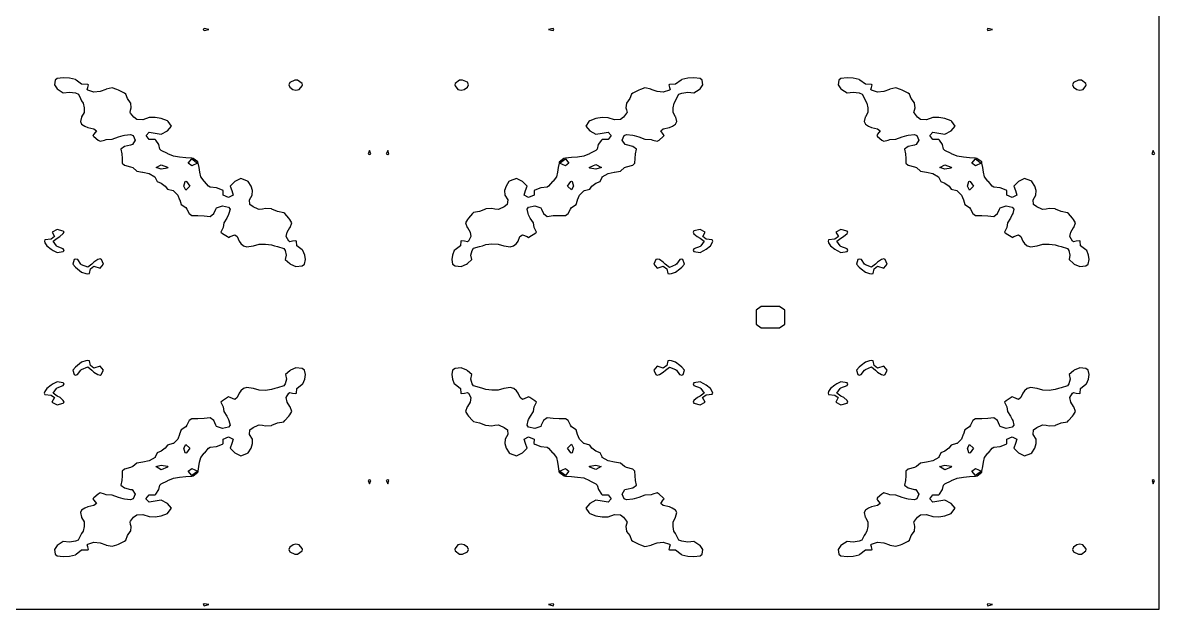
# Model space of a CAD drawing. Header units: metres. Extents: x 0 to 15.8, y 0 to 7.9.
# Drawn here: x 8.14 to 15.8, y 0 to 3.95 of the extents above; entities that cross this region are included whole.
import ezdxf

# ---------------------------------------------------------------- set-up
doc = ezdxf.new("R2010")
doc.units = ezdxf.units.M
doc.layers.add('APERTURE_BOUNDING_BOX', color=7, linetype='Continuous')
doc.layers.add('CONDUCTIVE_METASURFACE', color=1, linetype='Continuous')

msp = doc.modelspace()

# ---------------------------------------------------------------- linework, layer by layer
at = {"layer": 'APERTURE_BOUNDING_BOX'}
msp.add_lwpolyline([(0, 0), (15.8, 0), (15.8, 7.9), (0, 7.9), (0, 0)], dxfattribs=at)
at = {"layer": 'CONDUCTIVE_METASURFACE'}
for points in [[(9.3952, 3.9035), (9.3645, 3.9111), (9.3591, 3.9035), (9.3645, 3.8978), (9.3952, 3.9035)], [(11.7215, 3.9035), (11.7159, 3.9113), (11.6848, 3.9035), (11.7159, 3.8976), (11.7215, 3.9035)], [(14.6756, 3.9035), (14.6449, 3.9111), (14.6395, 3.9035), (14.6449, 3.8978), (14.6756, 3.9035)], [(10.0415, 2.3235), (10.0475, 2.3545), (10.0425, 2.3855), (10.0306, 2.4165), (10.0245, 2.4198), (9.9882, 2.4475), (9.9868, 2.4784), (9.9833, 2.4817), (9.9608, 2.4784), (9.942, 2.4749), (9.935, 2.4784), (9.9181, 2.5094), (9.9244, 2.5404), (9.942, 2.5701), (9.944, 2.5714), (9.9551, 2.6024), (9.942, 2.6248), (9.935, 2.6333), (9.908, 2.6643), (9.9008, 2.6708), (9.8595, 2.6792), (9.8201, 2.6953), (9.8183, 2.6958), (9.777, 2.6983), (9.7581, 2.6953), (9.7358, 2.6926), (9.7289, 2.6953), (9.6945, 2.7104), (9.6728, 2.7263), (9.6698, 2.7573), (9.688, 2.7882), (9.6906, 2.8192), (9.6805, 2.8502), (9.6617, 2.8812), (9.6533, 2.8855), (9.612, 2.9014), (9.571, 2.8812), (9.5708, 2.881), (9.5402, 2.8502), (9.551, 2.8192), (9.56, 2.7882), (9.5295, 2.7729), (9.4927, 2.7882), (9.4934, 2.8192), (9.4883, 2.8222), (9.447, 2.8383), (9.4057, 2.8434), (9.3946, 2.8502), (9.3679, 2.8812), (9.3645, 2.8829), (9.3425, 2.9122), (9.3346, 2.9431), (9.3303, 2.9741), (9.325, 3.0051), (9.3232, 3.0123), (9.2902, 3.0361), (9.282, 3.0371), (9.2407, 3.041), (9.1995, 3.0444), (9.1582, 3.0505), (9.1195, 3.0671), (9.117, 3.0699), (9.0757, 3.0898), (9.0667, 3.098), (9.0598, 3.129), (9.0382, 3.16), (9.0345, 3.1637), (8.9932, 3.1632), (8.9729, 3.191), (8.9932, 3.2133), (9.0345, 3.2069), (9.0757, 3.1989), (9.117, 3.2219), (9.1171, 3.222), (9.1442, 3.2529), (9.123, 3.2839), (9.117, 3.2905), (9.0757, 3.3045), (9.0345, 3.3123), (8.9932, 3.3111), (8.952, 3.2968), (8.9107, 3.2989), (8.8899, 3.3149), (8.8695, 3.3408), (8.8659, 3.3459), (8.8695, 3.3621), (8.8737, 3.3769), (8.8704, 3.4078), (8.8695, 3.41), (8.8486, 3.4388), (8.8374, 3.4698), (8.8282, 3.4756), (8.7869, 3.4957), (8.776, 3.5008), (8.7457, 3.5108), (8.7044, 3.5025), (8.7026, 3.5008), (8.6632, 3.4876), (8.6219, 3.4828), (8.5807, 3.4954), (8.5759, 3.5008), (8.5807, 3.5149), (8.5851, 3.5318), (8.5807, 3.5345), (8.5394, 3.5354), (8.5024, 3.5627), (8.4982, 3.5671), (8.4569, 3.5759), (8.4157, 3.5796), (8.3744, 3.5753), (8.3611, 3.5627), (8.3553, 3.5318), (8.3744, 3.5045), (8.3817, 3.5008), (8.4157, 3.4787), (8.4569, 3.483), (8.4982, 3.477), (8.5174, 3.4698), (8.5325, 3.4388), (8.5394, 3.4242), (8.5502, 3.4078), (8.5564, 3.3769), (8.5558, 3.3459), (8.5394, 3.3162), (8.5389, 3.3149), (8.531, 3.2839), (8.5394, 3.2668), (8.5613, 3.2529), (8.5807, 3.2438), (8.6219, 3.2347), (8.6387, 3.222), (8.6219, 3.1986), (8.6157, 3.191), (8.6219, 3.1847), (8.6503, 3.16), (8.6632, 3.1515), (8.6923, 3.16), (8.7044, 3.163), (8.7457, 3.1669), (8.7869, 3.1824), (8.8189, 3.191), (8.8282, 3.1929), (8.8695, 3.1981), (8.8864, 3.191), (8.8992, 3.16), (8.8808, 3.129), (8.8695, 3.1266), (8.8282, 3.1161), (8.8031, 3.098), (8.8102, 3.0671), (8.8118, 3.0361), (8.813, 3.0051), (8.8282, 2.9912), (8.8695, 2.979), (8.8836, 2.9741), (8.9107, 2.9508), (8.9504, 2.9431), (8.952, 2.9429), (8.9932, 2.9338), (9.0331, 2.9122), (9.0345, 2.9082), (9.048, 2.8812), (9.0757, 2.8705), (9.1029, 2.8502), (9.117, 2.8298), (9.1564, 2.8192), (9.1582, 2.8189), (9.1876, 2.7882), (9.1995, 2.7575), (9.1998, 2.7573), (9.2101, 2.7263), (9.2407, 2.7061), (9.2473, 2.6953), (9.2634, 2.6643), (9.282, 2.6529), (9.3232, 2.652), (9.3645, 2.6506), (9.4057, 2.6451), (9.4301, 2.6643), (9.4442, 2.6953), (9.447, 2.7026), (9.4883, 2.7174), (9.5295, 2.7079), (9.539, 2.6953), (9.5319, 2.6643), (9.5295, 2.6576), (9.518, 2.6333), (9.4974, 2.6024), (9.4923, 2.5714), (9.4883, 2.5623), (9.4768, 2.5404), (9.4883, 2.5307), (9.521, 2.5094), (9.5295, 2.5046), (9.5399, 2.5094), (9.5708, 2.5219), (9.5876, 2.5094), (9.5997, 2.4784), (9.612, 2.4636), (9.63, 2.4475), (9.6533, 2.441), (9.6945, 2.4467), (9.6976, 2.4475), (9.7358, 2.4593), (9.777, 2.4598), (9.8183, 2.455), (9.8388, 2.4475), (9.8595, 2.442), (9.9008, 2.4303), (9.9099, 2.4165), (9.9178, 2.3855), (9.9116, 2.3545), (9.942, 2.3285), (9.9466, 2.3235), (9.9833, 2.3092), (10.0245, 2.3135), (10.0415, 2.3235)], [(10.0059, 3.5008), (10.0245, 3.526), (10.0264, 3.5318), (10.0245, 3.5402), (9.9945, 3.5627), (9.9833, 3.5641), (9.9759, 3.5627), (9.942, 3.5485), (9.9349, 3.5318), (9.942, 3.5168), (9.9633, 3.5008), (9.9833, 3.4954), (10.0059, 3.5008)], [(11.1334, 2.3235), (11.1384, 2.329), (11.1678, 2.3545), (11.162, 2.3855), (11.1701, 2.4165), (11.1796, 2.4309), (11.2209, 2.4423), (11.2403, 2.4475), (11.2621, 2.4555), (11.3034, 2.4602), (11.3446, 2.4597), (11.3842, 2.4475), (11.3859, 2.447), (11.4272, 2.4411), (11.45, 2.4475), (11.4684, 2.4639), (11.4805, 2.4784), (11.4927, 2.5094), (11.5097, 2.522), (11.5407, 2.5094), (11.5509, 2.5047), (11.5593, 2.5094), (11.5922, 2.5307), (11.6036, 2.5404), (11.5922, 2.5623), (11.5881, 2.5714), (11.583, 2.6024), (11.5623, 2.6333), (11.5509, 2.6573), (11.5484, 2.6643), (11.5414, 2.6953), (11.5509, 2.708), (11.5922, 2.7176), (11.6334, 2.7038), (11.6367, 2.6953), (11.6506, 2.6643), (11.6747, 2.6455), (11.7159, 2.6508), (11.7572, 2.652), (11.7984, 2.6529), (11.8169, 2.6643), (11.8332, 2.6953), (11.8397, 2.7059), (11.8707, 2.7263), (11.8809, 2.7561), (11.8812, 2.7573), (11.8933, 2.7882), (11.9222, 2.8182), (11.9274, 2.8192), (11.9634, 2.8294), (11.9776, 2.8502), (12.0047, 2.8706), (12.0319, 2.8812), (12.046, 2.9108), (12.0464, 2.9122), (12.0872, 2.9342), (12.1282, 2.9431), (12.1285, 2.9434), (12.1697, 2.9511), (12.1966, 2.9741), (12.211, 2.9791), (12.2522, 2.9911), (12.2674, 3.0051), (12.2687, 3.0361), (12.2705, 3.0671), (12.2778, 3.098), (12.2522, 3.1163), (12.211, 3.1269), (12.2012, 3.129), (12.1815, 3.16), (12.1942, 3.191), (12.211, 3.1981), (12.2522, 3.1928), (12.2612, 3.191), (12.2935, 3.1824), (12.3347, 3.1668), (12.376, 3.163), (12.3881, 3.16), (12.4172, 3.1514), (12.4301, 3.16), (12.4585, 3.1846), (12.4649, 3.191), (12.4585, 3.1988), (12.4419, 3.222), (12.4585, 3.2346), (12.4997, 3.2437), (12.5194, 3.2529), (12.541, 3.2664), (12.5496, 3.2839), (12.542, 3.3149), (12.541, 3.3172), (12.5252, 3.3459), (12.5245, 3.3769), (12.5309, 3.4078), (12.541, 3.4232), (12.5483, 3.4388), (12.5638, 3.4698), (12.5822, 3.4766), (12.6235, 3.4826), (12.6648, 3.4779), (12.6994, 3.5008), (12.706, 3.5042), (12.7251, 3.5318), (12.7194, 3.5627), (12.706, 3.5755), (12.6648, 3.58), (12.6235, 3.5762), (12.5822, 3.5673), (12.5779, 3.5627), (12.541, 3.5355), (12.4997, 3.5344), (12.4954, 3.5318), (12.4997, 3.5149), (12.5044, 3.5008), (12.4997, 3.4955), (12.4585, 3.4828), (12.4172, 3.4876), (12.3776, 3.5008), (12.376, 3.5023), (12.3347, 3.5106), (12.3048, 3.5008), (12.2935, 3.4955), (12.2522, 3.4752), (12.2436, 3.4698), (12.2324, 3.4388), (12.211, 3.4092), (12.2103, 3.4078), (12.2069, 3.3769), (12.211, 3.3627), (12.2146, 3.3459), (12.211, 3.3407), (12.1909, 3.3149), (12.1697, 3.2986), (12.1285, 3.2963), (12.0872, 3.31), (12.046, 3.3119), (12.0047, 3.3044), (11.9634, 3.2903), (11.9576, 3.2839), (11.9366, 3.2529), (11.9634, 3.2221), (11.9636, 3.222), (12.0047, 3.199), (12.046, 3.2072), (12.0872, 3.2139), (12.1076, 3.191), (12.0872, 3.1633), (12.046, 3.1639), (12.042, 3.16), (12.0205, 3.129), (12.0138, 3.098), (12.0047, 3.0896), (11.9634, 3.0696), (11.9611, 3.0671), (11.9222, 3.0506), (11.8809, 3.0446), (11.8397, 3.0414), (11.7984, 3.0374), (11.7888, 3.0361), (11.7572, 3.0113), (11.7558, 3.0051), (11.7506, 2.9741), (11.746, 2.9431), (11.7379, 2.9122), (11.7159, 2.8831), (11.7122, 2.8812), (11.6857, 2.8502), (11.6747, 2.8434), (11.6334, 2.8382), (11.5922, 2.822), (11.5872, 2.8192), (11.5879, 2.7882), (11.5509, 2.773), (11.5212, 2.7882), (11.5297, 2.8192), (11.5403, 2.8502), (11.5098, 2.8812), (11.5097, 2.8813), (11.4684, 2.9016), (11.4272, 2.8857), (11.4184, 2.8812), (11.3997, 2.8502), (11.3893, 2.8192), (11.391, 2.7882), (11.4099, 2.7573), (11.4072, 2.7263), (11.3859, 2.7106), (11.3514, 2.6953), (11.3446, 2.6926), (11.3231, 2.6953), (11.3034, 2.6985), (11.2621, 2.696), (11.2593, 2.6953), (11.2209, 2.6797), (11.1796, 2.6713), (11.172, 2.6643), (11.1452, 2.6333), (11.1384, 2.6251), (11.1251, 2.6024), (11.1361, 2.5714), (11.1384, 2.57), (11.1559, 2.5404), (11.1623, 2.5094), (11.1456, 2.4784), (11.1384, 2.4749), (11.1196, 2.4784), (11.0971, 2.4818), (11.0935, 2.4784), (11.0923, 2.4475), (11.0559, 2.4196), (11.0501, 2.4165), (11.0384, 2.3855), (11.0335, 2.3545), (11.0391, 2.3235), (11.0559, 2.3135), (11.0971, 2.3092), (11.1334, 2.3235)], [(11.117, 3.5008), (11.1384, 3.5168), (11.1456, 3.5318), (11.1384, 3.5487), (11.1048, 3.5627), (11.0971, 3.5641), (11.0858, 3.5627), (11.0559, 3.5402), (11.0541, 3.5318), (11.0559, 3.5262), (11.0748, 3.5008), (11.0971, 3.4954), (11.117, 3.5008)], [(15.3219, 2.3235), (15.3279, 2.3545), (15.3229, 2.3855), (15.311, 2.4165), (15.305, 2.4198), (15.2686, 2.4475), (15.2672, 2.4784), (15.2637, 2.4817), (15.2412, 2.4784), (15.2225, 2.4749), (15.2154, 2.4784), (15.1985, 2.5094), (15.2049, 2.5404), (15.2225, 2.5701), (15.2244, 2.5714), (15.2355, 2.6024), (15.2225, 2.6248), (15.2154, 2.6333), (15.1884, 2.6643), (15.1812, 2.6708), (15.1399, 2.6792), (15.1005, 2.6953), (15.0987, 2.6958), (15.0574, 2.6983), (15.0385, 2.6953), (15.0162, 2.6926), (15.0093, 2.6953), (14.9749, 2.7104), (14.9532, 2.7263), (14.9502, 2.7573), (14.9685, 2.7882), (14.971, 2.8192), (14.961, 2.8502), (14.9422, 2.8812), (14.9337, 2.8855), (14.8924, 2.9014), (14.8514, 2.8812), (14.8512, 2.881), (14.8207, 2.8502), (14.8315, 2.8192), (14.8404, 2.7882), (14.8099, 2.7729), (14.7731, 2.7882), (14.7739, 2.8192), (14.7687, 2.8222), (14.7274, 2.8383), (14.6862, 2.8434), (14.675, 2.8502), (14.6483, 2.8812), (14.6449, 2.8829), (14.623, 2.9122), (14.615, 2.9431), (14.6108, 2.9741), (14.6054, 3.0051), (14.6037, 3.0123), (14.5706, 3.0361), (14.5624, 3.0371), (14.5211, 3.041), (14.4799, 3.0444), (14.4386, 3.0505), (14.3999, 3.0671), (14.3974, 3.0699), (14.3561, 3.0898), (14.3471, 3.098), (14.3402, 3.129), (14.3186, 3.16), (14.3149, 3.1637), (14.2736, 3.1632), (14.2534, 3.191), (14.2736, 3.2133), (14.3149, 3.2069), (14.3561, 3.1989), (14.3974, 3.2219), (14.3975, 3.222), (14.4246, 3.2529), (14.4034, 3.2839), (14.3974, 3.2905), (14.3561, 3.3045), (14.3149, 3.3123), (14.2736, 3.3111), (14.2324, 3.2968), (14.1911, 3.2989), (14.1703, 3.3149), (14.1499, 3.3408), (14.1463, 3.3459), (14.1499, 3.3621), (14.1542, 3.3769), (14.1508, 3.4078), (14.1499, 3.41), (14.1291, 3.4388), (14.1179, 3.4698), (14.1086, 3.4756), (14.0674, 3.4957), (14.0564, 3.5008), (14.0261, 3.5108), (13.9849, 3.5025), (13.983, 3.5008), (13.9436, 3.4876), (13.9023, 3.4828), (13.8611, 3.4954), (13.8563, 3.5008), (13.8611, 3.5149), (13.8655, 3.5318), (13.8611, 3.5345), (13.8198, 3.5354), (13.7828, 3.5627), (13.7786, 3.5671), (13.7373, 3.5759), (13.6961, 3.5796), (13.6548, 3.5753), (13.6415, 3.5627), (13.6357, 3.5318), (13.6548, 3.5045), (13.6621, 3.5008), (13.6961, 3.4787), (13.7373, 3.483), (13.7786, 3.477), (13.7978, 3.4698), (13.8129, 3.4388), (13.8198, 3.4242), (13.8306, 3.4078), (13.8369, 3.3769), (13.8362, 3.3459), (13.8198, 3.3162), (13.8193, 3.3149), (13.8114, 3.2839), (13.8198, 3.2668), (13.8417, 3.2529), (13.8611, 3.2438), (13.9023, 3.2347), (13.9191, 3.222), (13.9023, 3.1986), (13.8961, 3.191), (13.9023, 3.1847), (13.9307, 3.16), (13.9436, 3.1515), (13.9727, 3.16), (13.9849, 3.163), (14.0261, 3.1669), (14.0674, 3.1824), (14.0993, 3.191), (14.1086, 3.1929), (14.1499, 3.1981), (14.1668, 3.191), (14.1796, 3.16), (14.1612, 3.129), (14.1499, 3.1266), (14.1086, 3.1161), (14.0836, 3.098), (14.0906, 3.0671), (14.0922, 3.0361), (14.0934, 3.0051), (14.1086, 2.9912), (14.1499, 2.979), (14.164, 2.9741), (14.1911, 2.9508), (14.2309, 2.9431), (14.2324, 2.9429), (14.2736, 2.9338), (14.3135, 2.9122), (14.3149, 2.9082), (14.3284, 2.8812), (14.3561, 2.8705), (14.3834, 2.8502), (14.3974, 2.8298), (14.4368, 2.8192), (14.4386, 2.8189), (14.468, 2.7882), (14.4799, 2.7575), (14.4802, 2.7573), (14.4906, 2.7263), (14.5211, 2.7061), (14.5277, 2.6953), (14.5438, 2.6643), (14.5624, 2.6529), (14.6037, 2.652), (14.6449, 2.6506), (14.6862, 2.6451), (14.7105, 2.6643), (14.7246, 2.6953), (14.7274, 2.7026), (14.7687, 2.7174), (14.8099, 2.7079), (14.8194, 2.6953), (14.8123, 2.6643), (14.8099, 2.6576), (14.7985, 2.6333), (14.7778, 2.6024), (14.7727, 2.5714), (14.7687, 2.5623), (14.7573, 2.5404), (14.7687, 2.5307), (14.8014, 2.5094), (14.8099, 2.5046), (14.8204, 2.5094), (14.8512, 2.5219), (14.868, 2.5094), (14.8802, 2.4784), (14.8924, 2.4636), (14.9104, 2.4475), (14.9337, 2.441), (14.9749, 2.4467), (14.9781, 2.4475), (15.0162, 2.4593), (15.0574, 2.4598), (15.0987, 2.455), (15.1192, 2.4475), (15.1399, 2.442), (15.1812, 2.4303), (15.1903, 2.4165), (15.1982, 2.3855), (15.192, 2.3545), (15.2225, 2.3285), (15.227, 2.3235), (15.2637, 2.3092), (15.305, 2.3135), (15.3219, 2.3235)], [(15.2863, 3.5008), (15.305, 3.526), (15.3068, 3.5318), (15.305, 3.5402), (15.2749, 3.5627), (15.2637, 3.5641), (15.2563, 3.5627), (15.2225, 3.5485), (15.2153, 3.5318), (15.2225, 3.5168), (15.2438, 3.5008), (15.2637, 3.4954), (15.2863, 3.5008)], [(10.4886, 3.0671), (10.4783, 3.0904), (10.4705, 3.0671), (10.4783, 3.0629), (10.4886, 3.0671)], [(10.6097, 3.0671), (10.6021, 3.0901), (10.592, 3.0671), (10.6021, 3.063), (10.6097, 3.0671)], [(15.7691, 3.0671), (15.7587, 3.0904), (15.7509, 3.0671), (15.7587, 3.0629), (15.7691, 3.0671)], [(9.117, 2.9711), (9.0757, 2.9644), (9.041, 2.9741), (9.0757, 2.9939), (9.117, 2.9779), (9.1206, 2.9741), (9.117, 2.9711)], [(9.282, 2.9869), (9.2575, 3.0051), (9.282, 3.0344), (9.3206, 3.0051), (9.282, 2.9869)], [(11.7984, 2.9867), (11.7594, 3.0051), (11.7984, 3.0341), (11.8227, 3.0051), (11.7984, 2.9867)], [(12.0047, 2.9639), (11.9634, 2.9709), (11.9597, 2.9741), (11.9634, 2.9781), (12.0047, 2.9946), (12.0408, 2.9741), (12.0047, 2.9639)], [(14.3974, 2.9711), (14.3561, 2.9644), (14.3214, 2.9741), (14.3561, 2.9939), (14.3974, 2.9779), (14.401, 2.9741), (14.3974, 2.9711)], [(14.5624, 2.9869), (14.5379, 3.0051), (14.5624, 3.0344), (14.601, 3.0051), (14.5624, 2.9869)], [(9.2407, 2.8231), (9.2272, 2.8502), (9.2365, 2.8812), (9.2407, 2.884), (9.246, 2.8812), (9.268, 2.8502), (9.2407, 2.8231)], [(11.8397, 2.8241), (11.8133, 2.8502), (11.8346, 2.8812), (11.8397, 2.8839), (11.8438, 2.8812), (11.8526, 2.8502), (11.8397, 2.8241)], [(14.5211, 2.8231), (14.5076, 2.8502), (14.5169, 2.8812), (14.5211, 2.884), (14.5264, 2.8812), (14.5484, 2.8502), (14.5211, 2.8231)], [(8.421, 2.4165), (8.4157, 2.4267), (8.3744, 2.443), (8.3697, 2.4475), (8.3467, 2.4784), (8.3744, 2.4995), (8.3927, 2.5094), (8.4157, 2.5295), (8.4211, 2.5404), (8.4157, 2.5469), (8.3744, 2.5578), (8.3407, 2.5404), (8.3574, 2.5094), (8.3332, 2.4915), (8.2919, 2.4869), (8.2879, 2.4784), (8.2919, 2.4683), (8.3041, 2.4475), (8.3332, 2.426), (8.3485, 2.4165), (8.3744, 2.4026), (8.4157, 2.4099), (8.421, 2.4165)], [(12.7322, 2.4165), (12.7473, 2.4259), (12.7766, 2.4475), (12.7885, 2.4678), (12.7927, 2.4784), (12.7885, 2.4874), (12.7473, 2.492), (12.7243, 2.5094), (12.741, 2.5404), (12.706, 2.5582), (12.6648, 2.5475), (12.6588, 2.5404), (12.6648, 2.5286), (12.6866, 2.5094), (12.706, 2.4989), (12.7333, 2.4784), (12.7103, 2.4475), (12.706, 2.4434), (12.6648, 2.4274), (12.6591, 2.4165), (12.6648, 2.4095), (12.706, 2.4023), (12.7322, 2.4165)], [(13.7014, 2.4165), (13.6961, 2.4267), (13.6548, 2.443), (13.6502, 2.4475), (13.6271, 2.4784), (13.6548, 2.4995), (13.6731, 2.5094), (13.6961, 2.5295), (13.7015, 2.5404), (13.6961, 2.5469), (13.6548, 2.5578), (13.6211, 2.5404), (13.6378, 2.5094), (13.6136, 2.4915), (13.5723, 2.4869), (13.5683, 2.4784), (13.5723, 2.4683), (13.5845, 2.4475), (13.6136, 2.426), (13.6289, 2.4165), (13.6548, 2.4026), (13.6961, 2.4099), (13.7014, 2.4165)], [(8.5926, 2.2616), (8.5988, 2.2925), (8.6219, 2.3098), (8.6632, 2.2972), (8.6869, 2.3235), (8.6726, 2.3545), (8.6632, 2.359), (8.6474, 2.3545), (8.6219, 2.3381), (8.6079, 2.3235), (8.5807, 2.303), (8.5394, 2.3203), (8.534, 2.3235), (8.5127, 2.3545), (8.4982, 2.3588), (8.4889, 2.3545), (8.4794, 2.3235), (8.4982, 2.3039), (8.5108, 2.2925), (8.5394, 2.2705), (8.5666, 2.2616), (8.5807, 2.2584), (8.5926, 2.2616)], [(12.5132, 2.2616), (12.541, 2.2707), (12.5695, 2.2925), (12.5822, 2.3041), (12.6007, 2.3235), (12.591, 2.3545), (12.5822, 2.3585), (12.5686, 2.3545), (12.547, 2.3235), (12.541, 2.32), (12.4997, 2.3027), (12.4717, 2.3235), (12.4585, 2.3372), (12.4317, 2.3545), (12.4172, 2.3586), (12.4086, 2.3545), (12.3941, 2.3235), (12.4172, 2.2982), (12.4585, 2.3107), (12.4824, 2.2925), (12.4884, 2.2616), (12.4997, 2.2586), (12.5132, 2.2616)], [(13.873, 2.2616), (13.8792, 2.2925), (13.9023, 2.3098), (13.9436, 2.2972), (13.9673, 2.3235), (13.953, 2.3545), (13.9436, 2.359), (13.9278, 2.3545), (13.9023, 2.3381), (13.8883, 2.3235), (13.8611, 2.303), (13.8198, 2.3203), (13.8144, 2.3235), (13.7931, 2.3545), (13.7786, 2.3588), (13.7693, 2.3545), (13.7598, 2.3235), (13.7786, 2.3039), (13.7912, 2.2925), (13.8198, 2.2705), (13.847, 2.2616), (13.8611, 2.2584), (13.873, 2.2616)], [(13.2773, 1.9208), (13.2773, 1.9518), (13.2773, 1.9827), (13.2773, 2.0137), (13.2423, 2.04), (13.201, 2.04), (13.1598, 2.04), (13.1185, 2.04), (13.0835, 2.0137), (13.0835, 1.9827), (13.0835, 1.9518), (13.0836, 1.9208), (13.1185, 1.8945), (13.1598, 1.8945), (13.201, 1.8945), (13.2423, 1.8945), (13.2773, 1.9208)], [(8.5025, 0.3718), (8.5394, 0.3991), (8.5807, 0.4001), (8.585, 0.4027), (8.5807, 0.4196), (8.576, 0.4337), (8.5807, 0.439), (8.6219, 0.4517), (8.6632, 0.4469), (8.7028, 0.4337), (8.7044, 0.4322), (8.7457, 0.4239), (8.7756, 0.4337), (8.7869, 0.439), (8.8282, 0.4593), (8.8369, 0.4647), (8.848, 0.4957), (8.8695, 0.5253), (8.8701, 0.5267), (8.8735, 0.5576), (8.8695, 0.5719), (8.8658, 0.5886), (8.8695, 0.5938), (8.8896, 0.6196), (8.9107, 0.6359), (8.952, 0.6382), (8.9932, 0.6245), (9.0345, 0.6226), (9.0757, 0.6301), (9.117, 0.6442), (9.1228, 0.6506), (9.1438, 0.6816), (9.117, 0.7124), (9.1168, 0.7125), (9.0757, 0.7355), (9.0345, 0.7274), (8.9932, 0.7207), (8.9728, 0.7435), (8.9932, 0.7712), (9.0345, 0.7706), (9.0384, 0.7745), (9.0599, 0.8055), (9.0667, 0.8365), (9.0757, 0.8449), (9.117, 0.8649), (9.1193, 0.8675), (9.1582, 0.8839), (9.1995, 0.8899), (9.2407, 0.8931), (9.282, 0.8971), (9.2916, 0.8984), (9.3232, 0.9232), (9.3247, 0.9294), (9.3298, 0.9604), (9.3344, 0.9914), (9.3425, 1.0224), (9.3645, 1.0514), (9.3682, 1.0533), (9.3948, 1.0843), (9.4057, 1.0911), (9.447, 1.0963), (9.4883, 1.1125), (9.4932, 1.1153), (9.4925, 1.1463), (9.5295, 1.1615), (9.5592, 1.1463), (9.5507, 1.1153), (9.5401, 1.0843), (9.5706, 1.0533), (9.5708, 1.0532), (9.612, 1.0329), (9.6533, 1.0488), (9.662, 1.0533), (9.6807, 1.0843), (9.6911, 1.1153), (9.6894, 1.1463), (9.6705, 1.1773), (9.6732, 1.2082), (9.6945, 1.2239), (9.729, 1.2392), (9.7358, 1.2419), (9.7573, 1.2392), (9.777, 1.236), (9.8183, 1.2385), (9.8212, 1.2392), (9.8595, 1.2548), (9.9008, 1.2633), (9.9085, 1.2702), (9.9352, 1.3012), (9.942, 1.3094), (9.9553, 1.3322), (9.9443, 1.3631), (9.942, 1.3645), (9.9245, 1.3941), (9.9181, 1.4251), (9.9349, 1.4561), (9.942, 1.4597), (9.9608, 1.4561), (9.9833, 1.4528), (9.9869, 1.4561), (9.9881, 1.4871), (10.0245, 1.5149), (10.0303, 1.518), (10.0421, 1.549), (10.047, 1.58), (10.0413, 1.611), (10.0245, 1.621), (9.9833, 1.6254), (9.947, 1.611), (9.942, 1.6055), (9.9126, 1.58), (9.9184, 1.549), (9.9103, 1.518), (9.9008, 1.5036), (9.8595, 1.4922), (9.8401, 1.4871), (9.8183, 1.479), (9.777, 1.4743), (9.7358, 1.4748), (9.6962, 1.4871), (9.6945, 1.4875), (9.6533, 1.4934), (9.6304, 1.4871), (9.612, 1.4706), (9.5999, 1.4561), (9.5877, 1.4251), (9.5708, 1.4125), (9.5397, 1.4251), (9.5295, 1.4298), (9.5211, 1.4251), (9.4883, 1.4038), (9.4769, 1.3941), (9.4883, 1.3723), (9.4923, 1.3631), (9.4975, 1.3322), (9.5181, 1.3012), (9.5295, 1.2772), (9.532, 1.2702), (9.539, 1.2392), (9.5295, 1.2265), (9.4883, 1.2169), (9.447, 1.2307), (9.4437, 1.2392), (9.4299, 1.2702), (9.4057, 1.289), (9.3645, 1.2837), (9.3232, 1.2825), (9.282, 1.2816), (9.2635, 1.2702), (9.2472, 1.2392), (9.2407, 1.2286), (9.2097, 1.2082), (9.1995, 1.1784), (9.1992, 1.1773), (9.1871, 1.1463), (9.1582, 1.1163), (9.153, 1.1153), (9.117, 1.1051), (9.1028, 1.0843), (9.0757, 1.0639), (9.0485, 1.0533), (9.0345, 1.0237), (9.034, 1.0224), (8.9932, 1.0003), (8.9523, 0.9914), (8.952, 0.9911), (8.9107, 0.9834), (8.8838, 0.9604), (8.8695, 0.9555), (8.8282, 0.9434), (8.813, 0.9294), (8.8118, 0.8984), (8.81, 0.8675), (8.8026, 0.8365), (8.8282, 0.8182), (8.8695, 0.8076), (8.8792, 0.8055), (8.8989, 0.7745), (8.8862, 0.7435), (8.8695, 0.7364), (8.8282, 0.7417), (8.8192, 0.7435), (8.7869, 0.7521), (8.7457, 0.7677), (8.7044, 0.7715), (8.6923, 0.7745), (8.6632, 0.7831), (8.6503, 0.7745), (8.6219, 0.7499), (8.6155, 0.7435), (8.6219, 0.7357), (8.6385, 0.7125), (8.6219, 0.6999), (8.5807, 0.6908), (8.561, 0.6816), (8.5394, 0.6681), (8.5308, 0.6506), (8.5384, 0.6196), (8.5394, 0.6173), (8.5553, 0.5886), (8.5559, 0.5576), (8.5495, 0.5267), (8.5394, 0.5113), (8.5321, 0.4957), (8.5166, 0.4647), (8.4982, 0.4579), (8.4569, 0.4519), (8.4157, 0.4566), (8.381, 0.4337), (8.3744, 0.4303), (8.3553, 0.4027), (8.361, 0.3718), (8.3744, 0.3591), (8.4157, 0.3545), (8.4569, 0.3583), (8.4982, 0.3672), (8.5025, 0.3718)], [(8.6718, 1.58), (8.6864, 1.611), (8.6632, 1.6363), (8.6219, 1.6238), (8.5981, 1.642), (8.592, 1.6729), (8.5807, 1.676), (8.5672, 1.6729), (8.5394, 1.6638), (8.5109, 1.642), (8.4982, 1.6304), (8.4797, 1.611), (8.4894, 1.58), (8.4982, 1.576), (8.5118, 1.58), (8.5335, 1.611), (8.5394, 1.6145), (8.5807, 1.6318), (8.6087, 1.611), (8.6219, 1.5973), (8.6487, 1.58), (8.6632, 1.5759), (8.6718, 1.58)], [(12.7193, 0.3718), (12.7251, 0.4027), (12.706, 0.43), (12.6987, 0.4337), (12.6648, 0.4558), (12.6235, 0.4515), (12.5822, 0.4576), (12.563, 0.4647), (12.5479, 0.4957), (12.541, 0.5103), (12.5302, 0.5267), (12.524, 0.5576), (12.5246, 0.5886), (12.541, 0.6183), (12.5416, 0.6196), (12.5494, 0.6506), (12.541, 0.6678), (12.5191, 0.6816), (12.4997, 0.6907), (12.4585, 0.6998), (12.4417, 0.7125), (12.4585, 0.7359), (12.4648, 0.7435), (12.4585, 0.7498), (12.4301, 0.7745), (12.4172, 0.7831), (12.3881, 0.7745), (12.376, 0.7715), (12.3347, 0.7676), (12.2935, 0.7521), (12.2616, 0.7435), (12.2522, 0.7416), (12.211, 0.7364), (12.194, 0.7435), (12.1812, 0.7745), (12.1996, 0.8055), (12.211, 0.808), (12.2522, 0.8184), (12.2773, 0.8365), (12.2702, 0.8675), (12.2687, 0.8984), (12.2674, 0.9294), (12.2522, 0.9433), (12.211, 0.9555), (12.1969, 0.9604), (12.1697, 0.9837), (12.13, 0.9914), (12.1285, 0.9916), (12.0872, 1.0007), (12.0473, 1.0224), (12.046, 1.0263), (12.0324, 1.0533), (12.0047, 1.064), (11.9775, 1.0843), (11.9634, 1.1047), (11.924, 1.1153), (11.9222, 1.1156), (11.8928, 1.1463), (11.8809, 1.177), (11.8806, 1.1773), (11.8703, 1.2082), (11.8397, 1.2285), (11.8331, 1.2392), (11.817, 1.2702), (11.7984, 1.2816), (11.7572, 1.2825), (11.7159, 1.2839), (11.6747, 1.2894), (11.6503, 1.2702), (11.6363, 1.2392), (11.6334, 1.2319), (11.5922, 1.2171), (11.5509, 1.2266), (11.5414, 1.2392), (11.5485, 1.2702), (11.5509, 1.277), (11.5624, 1.3012), (11.5831, 1.3322), (11.5881, 1.3631), (11.5922, 1.3722), (11.6036, 1.3941), (11.5922, 1.4038), (11.5594, 1.4251), (11.5509, 1.4299), (11.5405, 1.4251), (11.5097, 1.4126), (11.4929, 1.4251), (11.4807, 1.4561), (11.4684, 1.4709), (11.4504, 1.4871), (11.4272, 1.4935), (11.3859, 1.4878), (11.3828, 1.4871), (11.3446, 1.4752), (11.3034, 1.4747), (11.2621, 1.4795), (11.2417, 1.4871), (11.2209, 1.4925), (11.1796, 1.5042), (11.1705, 1.518), (11.1626, 1.549), (11.1688, 1.58), (11.1384, 1.606), (11.1338, 1.611), (11.0971, 1.6253), (11.0559, 1.621), (11.0389, 1.611), (11.0329, 1.58), (11.038, 1.549), (11.0498, 1.518), (11.0559, 1.5148), (11.0922, 1.4871), (11.0936, 1.4561), (11.0971, 1.4528), (11.1196, 1.4561), (11.1384, 1.4596), (11.1454, 1.4561), (11.1623, 1.4251), (11.156, 1.3941), (11.1384, 1.3644), (11.1364, 1.3631), (11.1254, 1.3322), (11.1384, 1.3097), (11.1454, 1.3012), (11.1724, 1.2702), (11.1796, 1.2637), (11.2209, 1.2553), (11.2603, 1.2392), (11.2621, 1.2388), (11.3034, 1.2362), (11.3223, 1.2392), (11.3446, 1.2419), (11.3516, 1.2392), (11.3859, 1.2241), (11.4076, 1.2082), (11.4106, 1.1773), (11.3924, 1.1463), (11.3898, 1.1153), (11.3999, 1.0843), (11.4187, 1.0533), (11.4272, 1.049), (11.4684, 1.0332), (11.5094, 1.0533), (11.5097, 1.0535), (11.5402, 1.0843), (11.5294, 1.1153), (11.5205, 1.1463), (11.5509, 1.1616), (11.5877, 1.1463), (11.587, 1.1153), (11.5922, 1.1123), (11.6334, 1.0962), (11.6747, 1.0911), (11.6859, 1.0843), (11.7125, 1.0533), (11.7159, 1.0516), (11.7379, 1.0224), (11.7458, 0.9914), (11.7501, 0.9604), (11.7555, 0.9294), (11.7572, 0.9222), (11.7902, 0.8984), (11.7984, 0.8974), (11.8397, 0.8935), (11.8809, 0.8901), (11.9222, 0.884), (11.9609, 0.8675), (11.9634, 0.8646), (12.0047, 0.8447), (12.0137, 0.8365), (12.0207, 0.8055), (12.0422, 0.7745), (12.046, 0.7708), (12.0872, 0.7713), (12.1075, 0.7435), (12.0872, 0.7212), (12.046, 0.7276), (12.0047, 0.7356), (11.9634, 0.7127), (11.9633, 0.7125), (11.9362, 0.6816), (11.9575, 0.6506), (11.9634, 0.644), (12.0047, 0.63), (12.046, 0.6222), (12.0872, 0.6235), (12.1285, 0.6377), (12.1697, 0.6356), (12.1906, 0.6196), (12.211, 0.5937), (12.2145, 0.5886), (12.211, 0.5724), (12.2067, 0.5576), (12.21, 0.5267), (12.211, 0.5245), (12.2318, 0.4957), (12.243, 0.4647), (12.2522, 0.4589), (12.2935, 0.4388), (12.3044, 0.4337), (12.3347, 0.4237), (12.376, 0.432), (12.3779, 0.4337), (12.4172, 0.4469), (12.4585, 0.4517), (12.4997, 0.4391), (12.5045, 0.4337), (12.4997, 0.4196), (12.4953, 0.4027), (12.4997, 0.4001), (12.541, 0.3991), (12.578, 0.3718), (12.5822, 0.3674), (12.6235, 0.3586), (12.6648, 0.3549), (12.706, 0.3592), (12.7193, 0.3718)], [(12.5916, 1.58), (12.6011, 1.611), (12.5822, 1.6306), (12.5696, 1.642), (12.541, 1.664), (12.5138, 1.6729), (12.4997, 1.6761), (12.4878, 1.6729), (12.4816, 1.642), (12.4585, 1.6247), (12.4172, 1.6373), (12.3935, 1.611), (12.4078, 1.58), (12.4172, 1.5755), (12.433, 1.58), (12.4585, 1.5964), (12.4725, 1.611), (12.4997, 1.6315), (12.541, 1.6142), (12.5464, 1.611), (12.5678, 1.58), (12.5822, 1.5757), (12.5916, 1.58)], [(13.783, 0.3718), (13.8198, 0.3991), (13.8611, 0.4001), (13.8654, 0.4027), (13.8611, 0.4196), (13.8564, 0.4337), (13.8611, 0.439), (13.9023, 0.4517), (13.9436, 0.4469), (13.9832, 0.4337), (13.9849, 0.4322), (14.0261, 0.4239), (14.0561, 0.4337), (14.0674, 0.439), (14.1086, 0.4593), (14.1173, 0.4647), (14.1284, 0.4957), (14.1499, 0.5253), (14.1505, 0.5267), (14.1539, 0.5576), (14.1499, 0.5719), (14.1462, 0.5886), (14.1499, 0.5938), (14.17, 0.6196), (14.1911, 0.6359), (14.2324, 0.6382), (14.2736, 0.6245), (14.3149, 0.6226), (14.3561, 0.6301), (14.3974, 0.6442), (14.4032, 0.6506), (14.4243, 0.6816), (14.3974, 0.7124), (14.3972, 0.7125), (14.3561, 0.7355), (14.3149, 0.7274), (14.2736, 0.7207), (14.2532, 0.7435), (14.2736, 0.7712), (14.3149, 0.7706), (14.3188, 0.7745), (14.3403, 0.8055), (14.3471, 0.8365), (14.3561, 0.8449), (14.3974, 0.8649), (14.3997, 0.8675), (14.4386, 0.8839), (14.4799, 0.8899), (14.5211, 0.8931), (14.5624, 0.8971), (14.572, 0.8984), (14.6037, 0.9232), (14.6051, 0.9294), (14.6103, 0.9604), (14.6148, 0.9914), (14.6229, 1.0224), (14.6449, 1.0514), (14.6487, 1.0533), (14.6752, 1.0843), (14.6862, 1.0911), (14.7274, 1.0963), (14.7687, 1.1125), (14.7737, 1.1153), (14.7729, 1.1463), (14.8099, 1.1615), (14.8396, 1.1463), (14.8311, 1.1153), (14.8205, 1.0843), (14.851, 1.0533), (14.8512, 1.0532), (14.8924, 1.0329), (14.9337, 1.0488), (14.9424, 1.0533), (14.9611, 1.0843), (14.9715, 1.1153), (14.9698, 1.1463), (14.9509, 1.1773), (14.9536, 1.2082), (14.9749, 1.2239), (15.0094, 1.2392), (15.0162, 1.2419), (15.0377, 1.2392), (15.0574, 1.236), (15.0987, 1.2385), (15.1016, 1.2392), (15.1399, 1.2548), (15.1812, 1.2633), (15.1889, 1.2702), (15.2157, 1.3012), (15.2225, 1.3094), (15.2357, 1.3322), (15.2247, 1.3631), (15.2225, 1.3645), (15.2049, 1.3941), (15.1985, 1.4251), (15.2153, 1.4561), (15.2225, 1.4597), (15.2412, 1.4561), (15.2637, 1.4528), (15.2673, 1.4561), (15.2685, 1.4871), (15.305, 1.5149), (15.3107, 1.518), (15.3225, 1.549), (15.3274, 1.58), (15.3217, 1.611), (15.305, 1.621), (15.2637, 1.6254), (15.2274, 1.611), (15.2225, 1.6055), (15.193, 1.58), (15.1988, 1.549), (15.1907, 1.518), (15.1812, 1.5036), (15.1399, 1.4922), (15.1205, 1.4871), (15.0987, 1.479), (15.0574, 1.4743), (15.0162, 1.4748), (14.9767, 1.4871), (14.9749, 1.4875), (14.9337, 1.4934), (14.9108, 1.4871), (14.8924, 1.4706), (14.8803, 1.4561), (14.8682, 1.4251), (14.8512, 1.4125), (14.8201, 1.4251), (14.8099, 1.4298), (14.8015, 1.4251), (14.7687, 1.4038), (14.7573, 1.3941), (14.7687, 1.3723), (14.7727, 1.3631), (14.7779, 1.3322), (14.7986, 1.3012), (14.8099, 1.2772), (14.8124, 1.2702), (14.8194, 1.2392), (14.8099, 1.2265), (14.7687, 1.2169), (14.7274, 1.2307), (14.7241, 1.2392), (14.7103, 1.2702), (14.6862, 1.289), (14.6449, 1.2837), (14.6037, 1.2825), (14.5624, 1.2816), (14.5439, 1.2702), (14.5276, 1.2392), (14.5211, 1.2286), (14.4901, 1.2082), (14.4799, 1.1784), (14.4796, 1.1773), (14.4675, 1.1463), (14.4386, 1.1163), (14.4334, 1.1153), (14.3974, 1.1051), (14.3832, 1.0843), (14.3561, 1.0639), (14.3289, 1.0533), (14.3149, 1.0237), (14.3144, 1.0224), (14.2736, 1.0003), (14.2327, 0.9914), (14.2324, 0.9911), (14.1911, 0.9834), (14.1642, 0.9604), (14.1499, 0.9555), (14.1086, 0.9434), (14.0934, 0.9294), (14.0922, 0.8984), (14.0904, 0.8675), (14.083, 0.8365), (14.1086, 0.8182), (14.1499, 0.8076), (14.1597, 0.8055), (14.1793, 0.7745), (14.1666, 0.7435), (14.1499, 0.7364), (14.1086, 0.7417), (14.0996, 0.7435), (14.0674, 0.7521), (14.0261, 0.7677), (13.9849, 0.7715), (13.9728, 0.7745), (13.9436, 0.7831), (13.9307, 0.7745), (13.9023, 0.7499), (13.8959, 0.7435), (13.9023, 0.7357), (13.919, 0.7125), (13.9023, 0.6999), (13.8611, 0.6908), (13.8414, 0.6816), (13.8198, 0.6681), (13.8112, 0.6506), (13.8188, 0.6196), (13.8198, 0.6173), (13.8357, 0.5886), (13.8363, 0.5576), (13.8299, 0.5267), (13.8198, 0.5113), (13.8125, 0.4957), (13.797, 0.4647), (13.7786, 0.4579), (13.7373, 0.4519), (13.6961, 0.4566), (13.6614, 0.4337), (13.6548, 0.4303), (13.6357, 0.4027), (13.6415, 0.3718), (13.6548, 0.3591), (13.6961, 0.3545), (13.7373, 0.3583), (13.7786, 0.3672), (13.783, 0.3718)], [(13.9523, 1.58), (13.9668, 1.611), (13.9436, 1.6363), (13.9023, 1.6238), (13.8785, 1.642), (13.8724, 1.6729), (13.8611, 1.676), (13.8476, 1.6729), (13.8198, 1.6638), (13.7913, 1.642), (13.7786, 1.6304), (13.7601, 1.611), (13.7698, 1.58), (13.7786, 1.576), (13.7922, 1.58), (13.8139, 1.611), (13.8198, 1.6145), (13.8611, 1.6318), (13.8891, 1.611), (13.9023, 1.5973), (13.9291, 1.58), (13.9436, 1.5759), (13.9523, 1.58)], [(8.4216, 1.3941), (8.4157, 1.406), (8.3938, 1.4251), (8.3744, 1.4356), (8.3471, 1.4561), (8.3701, 1.4871), (8.3744, 1.4911), (8.4157, 1.5072), (8.4213, 1.518), (8.4157, 1.525), (8.3744, 1.5322), (8.3482, 1.518), (8.3332, 1.5086), (8.3038, 1.4871), (8.2919, 1.4667), (8.2877, 1.4561), (8.2919, 1.4471), (8.3332, 1.4425), (8.3562, 1.4251), (8.3394, 1.3941), (8.3744, 1.3763), (8.4157, 1.387), (8.4216, 1.3941)], [(12.7397, 1.3941), (12.723, 1.4251), (12.7473, 1.443), (12.7885, 1.4476), (12.7925, 1.4561), (12.7885, 1.4662), (12.7763, 1.4871), (12.7473, 1.5085), (12.7319, 1.518), (12.706, 1.5319), (12.6648, 1.5246), (12.6594, 1.518), (12.6648, 1.5078), (12.706, 1.4915), (12.7107, 1.4871), (12.7337, 1.4561), (12.706, 1.435), (12.6878, 1.4251), (12.6648, 1.405), (12.6593, 1.3941), (12.6648, 1.3876), (12.706, 1.3767), (12.7397, 1.3941)], [(13.702, 1.3941), (13.6961, 1.406), (13.6742, 1.4251), (13.6548, 1.4356), (13.6275, 1.4561), (13.6506, 1.4871), (13.6548, 1.4911), (13.6961, 1.5072), (13.7018, 1.518), (13.6961, 1.525), (13.6548, 1.5322), (13.6286, 1.518), (13.6136, 1.5086), (13.5843, 1.4871), (13.5723, 1.4667), (13.5681, 1.4561), (13.5723, 1.4471), (13.6136, 1.4425), (13.6366, 1.4251), (13.6198, 1.3941), (13.6548, 1.3763), (13.6961, 1.387), (13.702, 1.3941)], [(9.2407, 1.0506), (9.2367, 1.0533), (9.2278, 1.0843), (9.2407, 1.1104), (9.2671, 1.0843), (9.2458, 1.0533), (9.2407, 1.0506)], [(11.8397, 1.0505), (11.8344, 1.0533), (11.8124, 1.0843), (11.8397, 1.1114), (11.8532, 1.0843), (11.8439, 1.0533), (11.8397, 1.0505)], [(14.5211, 1.0506), (14.5171, 1.0533), (14.5082, 1.0843), (14.5211, 1.1104), (14.5475, 1.0843), (14.5262, 1.0533), (14.5211, 1.0506)], [(9.117, 0.9565), (9.0757, 0.9399), (9.0396, 0.9604), (9.0757, 0.9706), (9.117, 0.9636), (9.1207, 0.9604), (9.117, 0.9565)], [(9.282, 0.9004), (9.2577, 0.9294), (9.282, 0.9478), (9.3211, 0.9294), (9.282, 0.9004)], [(11.7984, 0.9001), (11.7598, 0.9294), (11.7984, 0.9477), (11.8229, 0.9294), (11.7984, 0.9001)], [(12.0047, 0.9406), (11.9634, 0.9566), (11.9598, 0.9604), (11.9634, 0.9634), (12.0047, 0.9701), (12.0394, 0.9604), (12.0047, 0.9406)], [(14.3974, 0.9565), (14.3561, 0.9399), (14.32, 0.9604), (14.3561, 0.9706), (14.3974, 0.9636), (14.4011, 0.9604), (14.3974, 0.9565)], [(14.5624, 0.9004), (14.5381, 0.9294), (14.5624, 0.9478), (14.6015, 0.9294), (14.5624, 0.9004)], [(10.4884, 0.8675), (10.4783, 0.8715), (10.4707, 0.8675), (10.4783, 0.8444), (10.4884, 0.8675)], [(10.6099, 0.8675), (10.6021, 0.8716), (10.5918, 0.8675), (10.6021, 0.8441), (10.6099, 0.8675)], [(15.7688, 0.8675), (15.7587, 0.8715), (15.7511, 0.8675), (15.7587, 0.8444), (15.7688, 0.8675)], [(9.9946, 0.3718), (10.0245, 0.3943), (10.0264, 0.4027), (10.0245, 0.4083), (10.0056, 0.4337), (9.9833, 0.4391), (9.9634, 0.4337), (9.942, 0.4177), (9.9348, 0.4027), (9.942, 0.3858), (9.9757, 0.3718), (9.9833, 0.3704), (9.9946, 0.3718)], [(11.1045, 0.3718), (11.1384, 0.386), (11.1456, 0.4027), (11.1384, 0.4177), (11.1171, 0.4337), (11.0971, 0.4392), (11.0745, 0.4337), (11.0559, 0.4085), (11.054, 0.4027), (11.0559, 0.3943), (11.0859, 0.3718), (11.0971, 0.3704), (11.1045, 0.3718)], [(15.275, 0.3718), (15.305, 0.3943), (15.3068, 0.4027), (15.305, 0.4083), (15.286, 0.4337), (15.2637, 0.4391), (15.2438, 0.4337), (15.2225, 0.4177), (15.2152, 0.4027), (15.2225, 0.3858), (15.2561, 0.3718), (15.2637, 0.3704), (15.275, 0.3718)], [(9.3956, 0.031), (9.3645, 0.0369), (9.359, 0.031), (9.3645, 0.0232), (9.3956, 0.031)], [(11.7213, 0.031), (11.7159, 0.0367), (11.6852, 0.031), (11.7159, 0.0234), (11.7213, 0.031)], [(14.676, 0.031), (14.6449, 0.0369), (14.6394, 0.031), (14.6449, 0.0232), (14.676, 0.031)]]:
    msp.add_lwpolyline(points, close=True, dxfattribs=at)

doc.saveas('drawing.dxf')
